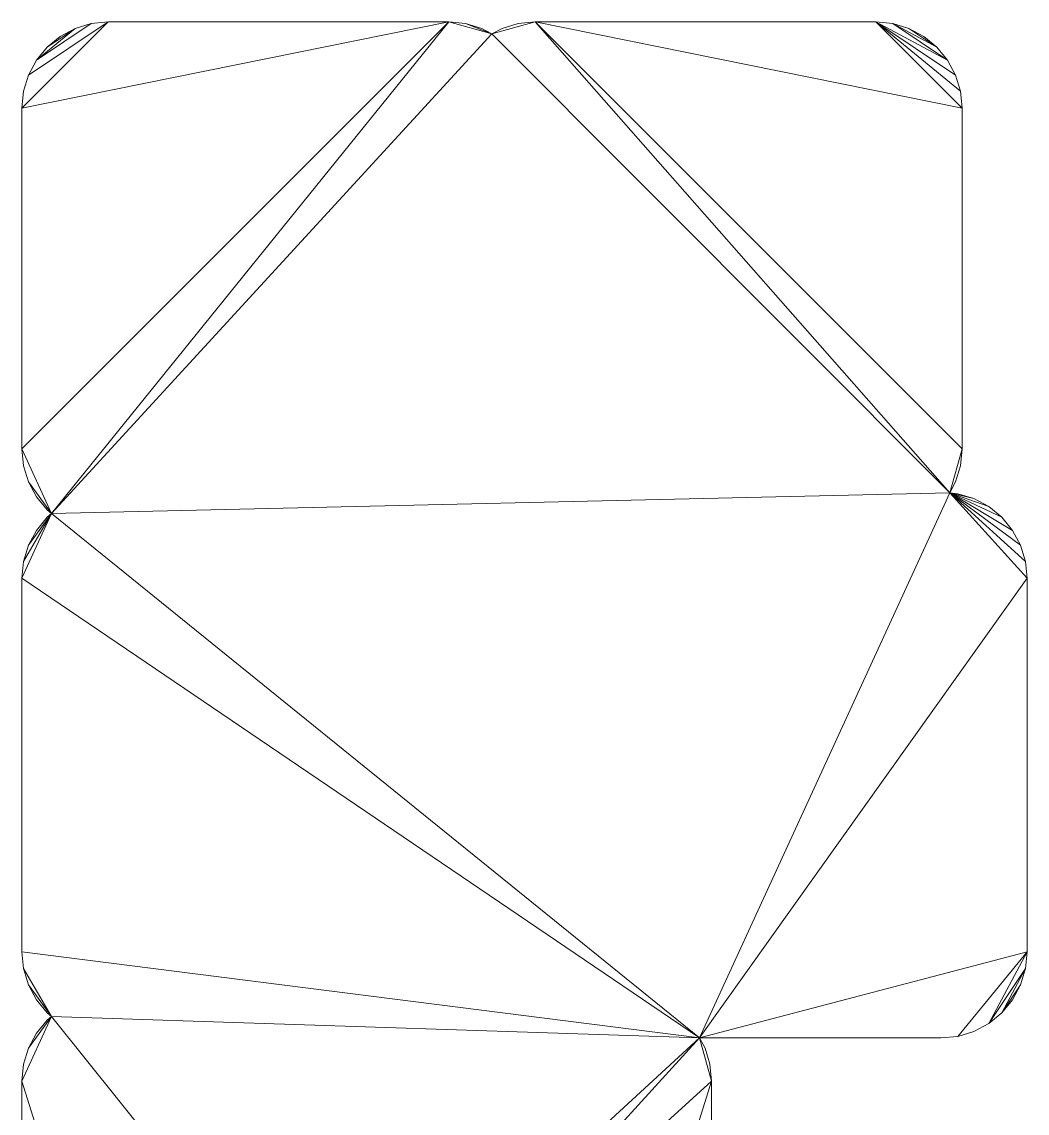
# Model space of a CAD drawing. Header units: millimetres. Extents: x -38221 to 49500, y -52000 to 43639.
# Drawn here: x -17664 to -8336, y 33064 to 43188 of the extents above; entities that cross this region are included whole.
import ezdxf

# ---------------------------------------------------------------- set-up
doc = ezdxf.new("R2010")
doc.units = ezdxf.units.MM
doc.layers.add('A-MASS-____-OTLN', color=70, linetype='Continuous', lineweight=9)

msp = doc.modelspace()

# ---------------------------------------------------------------- meshes
at = {"layer": 'A-MASS-____-OTLN', "color": 254, "transparency": 33554560}
mesh = msp.add_polyface(dxfattribs=at)
corners = [(-17664, 33362, 3200), (-17664, 31612, 3200), (-17649, 31456, 3200), (-17603, 31306, 3200), (-17529, 31167, 3200), (-17430, 31046, 3200), (-17309, 30947, 3200), (-17170, 30873, 3200), (-17020, 30827, 3200), (-16864, 30812, 3200), (-14864, 30812, 3200), (-14708, 30827, 3200), (-14558, 30873, 3200), (-14464, 30923, 3200), (-14370, 30873, 3200), (-14220, 30827, 3200), (-14064, 30812, 3200), (-12064, 30812, 3200), (-11908, 30827, 3200), (-11758, 30873, 3200), (-11620, 30947, 3200), (-11498, 31046, 3200), (-11399, 31167, 3200), (-11325, 31306, 3200), (-11279, 31456, 3200), (-11264, 31612, 3200), (-11264, 33362, 3200), (-11279, 33518, 3200), (-11325, 33668, 3200), (-11375, 33762, 3200), (-9136, 33762, 3200), (-8980, 33777, 3200), (-8830, 33823, 3200), (-8691, 33897, 3200), (-8570, 33996, 3200), (-8471, 34117, 3200), (-8397, 34256, 3200), (-8351, 34406, 3200), (-8336, 34562, 3200), (-8336, 38026, 3200), (-8351, 38182, 3200), (-8397, 38332, 3200), (-8471, 38470, 3200), (-8570, 38592, 3200), (-8691, 38691, 3200), (-8830, 38765, 3200), (-8980, 38811, 3200), (-9055, 38818, 3200), (-9000, 38920, 3200), (-8955, 39070, 3200), (-8940, 39226, 3200), (-8940, 42388, 3200), (-8955, 42544, 3200), (-9000, 42694, 3200), (-9074, 42833, 3200), (-9174, 42954, 3200), (-9295, 43053, 3200), (-9433, 43127, 3200), (-9583, 43173, 3200), (-9740, 43188, 3200), (-12902, 43188, 3200), (-13058, 43173, 3200), (-13208, 43127, 3200), (-13302, 43077, 3200), (-13396, 43127, 3200), (-13546, 43173, 3200), (-13702, 43188, 3200), (-16864, 43188, 3200), (-17020, 43173, 3200), (-17170, 43127, 3200), (-17309, 43053, 3200), (-17430, 42954, 3200), (-17529, 42833, 3200), (-17603, 42694, 3200), (-17649, 42544, 3200), (-17664, 42388, 3200), (-17664, 39226, 3200), (-17649, 39070, 3200), (-17603, 38920, 3200), (-17529, 38781, 3200), (-17430, 38660, 3200), (-17388, 38626, 3200), (-17430, 38592, 3200), (-17529, 38470, 3200), (-17603, 38332, 3200), (-17649, 38182, 3200), (-17664, 38026, 3200), (-17664, 34562, 3200), (-17649, 34406, 3200), (-17603, 34256, 3200), (-17529, 34117, 3200), (-17430, 33996, 3200), (-17388, 33962, 3200), (-17430, 33927, 3200), (-17529, 33806, 3200), (-17603, 33668, 3200), (-17649, 33518, 3200)]
mesh.append_faces([[corners[k] for k in face] for face in [(13, 10, 11, 12), (81, 78, 79, 80), (36, 34, 35)]], dxfattribs={"vtx0": -1, "color": 254})
mesh.append_faces([[corners[k] for k in face] for face in [(85, 81, 84)]], dxfattribs={"vtx0": -1, "vtx1": -1, "color": 254})
mesh.append_faces([[corners[k] for k in face] for face in [(10, 92, 0, 9), (86, 29, 81, 85), (66, 81, 63, 65), (47, 63, 81)]], dxfattribs={"vtx0": -1, "vtx1": -1, "vtx2": -1, "color": 254})
mesh.append_faces([[corners[k] for k in face] for face in [(92, 10, 13, 29), (29, 13, 16, 26), (47, 81, 29, 39), (60, 63, 47, 50)]], dxfattribs={"vtx0": -1, "vtx1": -1, "vtx2": -1, "vtx3": -1, "color": 254})
mesh.append_faces([[corners[k] for k in face] for face in [(92, 29, 87, 88)]], dxfattribs={"vtx0": -1, "vtx1": -1, "vtx3": -1, "color": 254})
mesh.append_faces([[corners[k] for k in face] for face in [(92, 88, 89), (73, 67, 68, 72), (29, 86, 87), (37, 33, 34, 36), (29, 38, 39), (33, 37, 38), (60, 50, 51)]], dxfattribs={"vtx0": -1, "vtx2": -1, "color": 254})
mesh.append_faces([[corners[k] for k in face] for face in [(66, 75, 76, 81)]], dxfattribs={"vtx0": -1, "vtx2": -1, "vtx3": -1, "color": 254})
mesh.append_faces([[corners[k] for k in face] for face in [(9, 0, 1, 2), (67, 73, 74, 75), (17, 22, 23, 24), (47, 39, 40, 41), (47, 43, 44, 45), (47, 41, 42, 43)]], dxfattribs={"vtx0": -1, "vtx3": -1, "color": 254})
mesh.append_faces([[corners[k] for k in face] for face in [(94, 95, 92, 93), (15, 16, 13, 14), (6, 7, 5)]], dxfattribs={"vtx1": -1, "color": 254})
mesh.append_faces([[corners[k] for k in face] for face in [(2, 3, 9), (96, 0, 92, 95), (77, 78, 81, 76), (68, 69, 72), (66, 67, 75), (21, 22, 17, 20), (25, 26, 17, 24), (30, 31, 38, 29), (32, 33, 38, 31), (53, 54, 59, 52), (16, 17, 26)]], dxfattribs={"vtx1": -1, "vtx2": -1, "color": 254})
mesh.append_faces([[corners[k] for k in face] for face in [(3, 4, 8, 9), (4, 5, 7, 8), (54, 55, 58, 59), (59, 60, 51, 52)]], dxfattribs={"vtx1": -1, "vtx3": -1, "color": 254})
mesh.append_faces([[corners[k] for k in face] for face in [(90, 91, 92, 89), (27, 28, 29, 26), (63, 64, 65), (61, 62, 63, 60), (45, 46, 47)]], dxfattribs={"vtx2": -1, "color": 254})
mesh.append_faces([[corners[k] for k in face] for face in [(81, 82, 83, 84), (69, 70, 71, 72), (17, 18, 19, 20), (55, 56, 57, 58), (47, 48, 49, 50)]], dxfattribs={"vtx3": -1, "color": 254})
mesh = msp.add_polyface(dxfattribs=at)
corners = [(-17664, 33362), (-17649, 33518), (-17603, 33668), (-17529, 33806), (-17430, 33927), (-17388, 33962), (-17430, 33996), (-17529, 34117), (-17603, 34256), (-17649, 34406), (-17664, 34562), (-17664, 38026), (-17649, 38182), (-17603, 38332), (-17529, 38470), (-17430, 38592), (-17388, 38626), (-17430, 38660), (-17529, 38781), (-17603, 38920), (-17649, 39070), (-17664, 39226), (-17664, 42388), (-17649, 42544), (-17603, 42694), (-17529, 42833), (-17430, 42954), (-17309, 43053), (-17170, 43127), (-17020, 43173), (-16864, 43188), (-13702, 43188), (-13546, 43173), (-13396, 43127), (-13302, 43077), (-13208, 43127), (-13058, 43173), (-12902, 43188), (-9740, 43188), (-9583, 43173), (-9433, 43127), (-9295, 43053), (-9174, 42954), (-9074, 42833), (-9000, 42694), (-8955, 42544), (-8940, 42388), (-8940, 39226), (-8955, 39070), (-9000, 38920), (-9055, 38818), (-8980, 38811), (-8830, 38765), (-8691, 38691), (-8570, 38592), (-8471, 38470), (-8397, 38332), (-8351, 38182), (-8336, 38026), (-8336, 34562), (-8351, 34406), (-8397, 34256), (-8471, 34117), (-8570, 33996), (-8691, 33897), (-8830, 33823), (-8980, 33777), (-9136, 33762), (-11375, 33762), (-11325, 33668), (-11279, 33518), (-11264, 33362), (-11264, 31612), (-11279, 31456), (-11325, 31306), (-11399, 31167), (-11498, 31046), (-11620, 30947), (-11758, 30873), (-11908, 30827), (-12064, 30812), (-14064, 30812), (-14220, 30827), (-14370, 30873), (-14464, 30923), (-14558, 30873), (-14708, 30827), (-14864, 30812), (-16864, 30812), (-17020, 30827), (-17170, 30873), (-17309, 30947), (-17430, 31046), (-17529, 31167), (-17603, 31306), (-17649, 31456), (-17664, 31612)]
mesh.append_faces([[corners[k] for k in face] for face in [(63, 60, 61, 62), (42, 40, 41), (84, 81, 82, 83), (5, 2, 3, 4)]], dxfattribs={"vtx0": -1, "color": 254})
mesh.append_faces([[corners[k] for k in face] for face in [(59, 68, 58), (75, 80, 74)]], dxfattribs={"vtx0": -1, "vtx1": -1, "color": 254})
mesh.append_faces([[corners[k] for k in face] for face in [(81, 68, 71, 80), (34, 37, 50), (10, 68, 5, 9), (11, 16, 68, 10), (81, 84, 68)]], dxfattribs={"vtx0": -1, "vtx1": -1, "vtx2": -1, "color": 254})
mesh.append_faces([[corners[k] for k in face] for face in [(50, 68, 16, 34), (5, 68, 84, 87), (16, 21, 31, 34)]], dxfattribs={"vtx0": -1, "vtx1": -1, "vtx2": -1, "vtx3": -1, "color": 254})
mesh.append_faces([[corners[k] for k in face] for face in [(0, 5, 87, 88)]], dxfattribs={"vtx0": -1, "vtx1": -1, "vtx3": -1, "color": 254})
mesh.append_faces([[corners[k] for k in face] for face in [(60, 63, 64, 59), (80, 71, 72), (46, 37, 38), (22, 30, 31, 21)]], dxfattribs={"vtx0": -1, "vtx2": -1, "color": 254})
mesh.append_faces([[corners[k] for k in face] for face in [(50, 57, 58, 68), (37, 46, 47, 50)]], dxfattribs={"vtx0": -1, "vtx2": -1, "vtx3": -1, "color": 254})
mesh.append_faces([[corners[k] for k in face] for face in [(59, 64, 65, 66), (80, 75, 76, 77), (80, 72, 73, 74), (50, 55, 56, 57), (38, 44, 45, 46), (5, 0, 1, 2), (16, 19, 20, 21), (30, 22, 23, 24)]], dxfattribs={"vtx0": -1, "vtx3": -1, "color": 254})
mesh.append_faces([[corners[k] for k in face] for face in [(70, 71, 68, 69), (52, 53, 50, 51), (86, 87, 84, 85)]], dxfattribs={"vtx1": -1, "color": 254})
mesh.append_faces([[corners[k] for k in face] for face in [(67, 68, 59, 66), (54, 55, 50, 53), (96, 0, 88, 95), (12, 13, 16, 11), (8, 9, 5)]], dxfattribs={"vtx1": -1, "vtx2": -1, "color": 254})
mesh.append_faces([[corners[k] for k in face] for face in [(43, 44, 38, 39), (42, 43, 39, 40), (88, 89, 94, 95), (89, 90, 93, 94), (29, 30, 24, 25), (25, 26, 28, 29)]], dxfattribs={"vtx1": -1, "vtx3": -1, "color": 254})
mesh.append_faces([[corners[k] for k in face] for face in [(78, 79, 80, 77), (48, 49, 50, 47), (32, 33, 34, 31), (14, 15, 16, 13), (26, 27, 28)]], dxfattribs={"vtx2": -1, "color": 254})
mesh.append_faces([[corners[k] for k in face] for face in [(34, 35, 36, 37), (90, 91, 92, 93), (5, 6, 7, 8), (16, 17, 18, 19)]], dxfattribs={"vtx3": -1, "color": 254})
mesh = msp.add_polyface(dxfattribs=at)
corners = [(-17170, 43127, 3200), (-17020, 43173, 3200), (-17020, 43173), (-17170, 43127)]
mesh.append_faces([[corners[k] for k in face] for face in [(0, 1, 2, 3)]], dxfattribs={"color": 254})
mesh = msp.add_polyface(dxfattribs=at)
corners = [(-17020, 43173, 3200), (-16864, 43188, 3200), (-16864, 43188), (-17020, 43173)]
mesh.append_faces([[corners[k] for k in face] for face in [(0, 1, 2, 3)]], dxfattribs={"color": 254})
mesh = msp.add_polyface(dxfattribs=at)
corners = [(-16864, 43188, 3200), (-13702, 43188, 3200), (-13702, 43188), (-16864, 43188)]
mesh.append_faces([[corners[k] for k in face] for face in [(0, 1, 2, 3)]], dxfattribs={"color": 254})
mesh = msp.add_polyface(dxfattribs=at)
corners = [(-13702, 43188, 3200), (-13546, 43173, 3200), (-13546, 43173), (-13702, 43188)]
mesh.append_faces([[corners[k] for k in face] for face in [(0, 1, 2, 3)]], dxfattribs={"color": 254})
mesh = msp.add_polyface(dxfattribs=at)
corners = [(-13546, 43173, 3200), (-13396, 43127, 3200), (-13396, 43127), (-13546, 43173)]
mesh.append_faces([[corners[k] for k in face] for face in [(0, 1, 2, 3)]], dxfattribs={"color": 254})
mesh = msp.add_polyface(dxfattribs=at)
corners = [(-13208, 43127, 3200), (-13058, 43173, 3200), (-13058, 43173), (-13208, 43127)]
mesh.append_faces([[corners[k] for k in face] for face in [(3, 0, 1, 2)]], dxfattribs={"color": 254})
mesh = msp.add_polyface(dxfattribs=at)
corners = [(-13058, 43173, 3200), (-12902, 43188, 3200), (-12902, 43188), (-13058, 43173)]
mesh.append_faces([[corners[k] for k in face] for face in [(0, 1, 2, 3)]], dxfattribs={"color": 254})
mesh = msp.add_polyface(dxfattribs=at)
corners = [(-12902, 43188, 3200), (-9740, 43188, 3200), (-9740, 43188), (-12902, 43188)]
mesh.append_faces([[corners[k] for k in face] for face in [(3, 0, 1, 2)]], dxfattribs={"color": 254})
mesh = msp.add_polyface(dxfattribs=at)
corners = [(-9740, 43188, 3200), (-9583, 43173, 3200), (-9583, 43173), (-9740, 43188)]
mesh.append_faces([[corners[k] for k in face] for face in [(0, 1, 2, 3)]], dxfattribs={"color": 254})
mesh = msp.add_polyface(dxfattribs=at)
corners = [(-9583, 43173, 3200), (-9433, 43127, 3200), (-9433, 43127), (-9583, 43173)]
mesh.append_faces([[corners[k] for k in face] for face in [(0, 1, 2, 3)]], dxfattribs={"color": 254})
mesh = msp.add_polyface(dxfattribs=at)
corners = [(-17430, 42954, 3200), (-17309, 43053, 3200), (-17309, 43053), (-17430, 42954)]
mesh.append_faces([[corners[k] for k in face] for face in [(0, 1, 2, 3)]], dxfattribs={"color": 254})
mesh = msp.add_polyface(dxfattribs=at)
corners = [(-17309, 43053, 3200), (-17170, 43127, 3200), (-17170, 43127), (-17309, 43053)]
mesh.append_faces([[corners[k] for k in face] for face in [(0, 1, 2, 3)]], dxfattribs={"color": 254})
mesh = msp.add_polyface(dxfattribs=at)
corners = [(-13396, 43127, 3200), (-13302, 43077, 3200), (-13302, 43077), (-13396, 43127)]
mesh.append_faces([[corners[k] for k in face] for face in [(3, 0, 1, 2)]], dxfattribs={"color": 254})
mesh = msp.add_polyface(dxfattribs=at)
corners = [(-13302, 43077, 3200), (-13208, 43127, 3200), (-13208, 43127), (-13302, 43077)]
mesh.append_faces([[corners[k] for k in face] for face in [(0, 1, 2, 3)]], dxfattribs={"color": 254})
mesh = msp.add_polyface(dxfattribs=at)
corners = [(-9433, 43127, 3200), (-9295, 43053, 3200), (-9295, 43053), (-9433, 43127)]
mesh.append_faces([[corners[k] for k in face] for face in [(3, 0, 1, 2)]], dxfattribs={"color": 254})
mesh = msp.add_polyface(dxfattribs=at)
corners = [(-9295, 43053, 3200), (-9174, 42954, 3200), (-9174, 42954), (-9295, 43053)]
mesh.append_faces([[corners[k] for k in face] for face in [(3, 0, 1, 2)]], dxfattribs={"color": 254})
mesh = msp.add_polyface(dxfattribs=at)
corners = [(-17529, 42833, 3200), (-17430, 42954, 3200), (-17430, 42954), (-17529, 42833)]
mesh.append_faces([[corners[k] for k in face] for face in [(0, 1, 2, 3)]], dxfattribs={"color": 254})
mesh = msp.add_polyface(dxfattribs=at)
corners = [(-9174, 42954, 3200), (-9074, 42833, 3200), (-9074, 42833), (-9174, 42954)]
mesh.append_faces([[corners[k] for k in face] for face in [(0, 1, 2, 3)]], dxfattribs={"color": 254})
mesh = msp.add_polyface(dxfattribs=at)
corners = [(-17603, 42694, 3200), (-17529, 42833, 3200), (-17529, 42833), (-17603, 42694)]
mesh.append_faces([[corners[k] for k in face] for face in [(3, 0, 1, 2)]], dxfattribs={"color": 254})
mesh = msp.add_polyface(dxfattribs=at)
corners = [(-9074, 42833, 3200), (-9000, 42694, 3200), (-9000, 42694), (-9074, 42833)]
mesh.append_faces([[corners[k] for k in face] for face in [(0, 1, 2, 3)]], dxfattribs={"color": 254})
mesh = msp.add_polyface(dxfattribs=at)
corners = [(-17649, 42544, 3200), (-17603, 42694, 3200), (-17603, 42694), (-17649, 42544)]
mesh.append_faces([[corners[k] for k in face] for face in [(0, 1, 2, 3)]], dxfattribs={"color": 254})
mesh = msp.add_polyface(dxfattribs=at)
corners = [(-9000, 42694, 3200), (-8955, 42544, 3200), (-8955, 42544), (-9000, 42694)]
mesh.append_faces([[corners[k] for k in face] for face in [(0, 1, 2, 3)]], dxfattribs={"color": 254})
mesh = msp.add_polyface(dxfattribs=at)
corners = [(-17664, 42388, 3200), (-17649, 42544, 3200), (-17649, 42544), (-17664, 42388)]
mesh.append_faces([[corners[k] for k in face] for face in [(0, 1, 2, 3)]], dxfattribs={"color": 254})
mesh = msp.add_polyface(dxfattribs=at)
corners = [(-8955, 42544, 3200), (-8940, 42388, 3200), (-8940, 42388), (-8955, 42544)]
mesh.append_faces([[corners[k] for k in face] for face in [(0, 1, 2, 3)]], dxfattribs={"color": 254})
mesh = msp.add_polyface(dxfattribs=at)
corners = [(-17664, 39226, 3200), (-17664, 42388, 3200), (-17664, 42388), (-17664, 39226)]
mesh.append_faces([[corners[k] for k in face] for face in [(0, 1, 2, 3)]], dxfattribs={"color": 254})
mesh = msp.add_polyface(dxfattribs=at)
corners = [(-8940, 42388, 3200), (-8940, 39226, 3200), (-8940, 39226), (-8940, 42388)]
mesh.append_faces([[corners[k] for k in face] for face in [(0, 1, 2, 3)]], dxfattribs={"color": 254})
mesh = msp.add_polyface(dxfattribs=at)
corners = [(-17649, 39070, 3200), (-17664, 39226, 3200), (-17664, 39226), (-17649, 39070)]
mesh.append_faces([[corners[k] for k in face] for face in [(3, 0, 1, 2)]], dxfattribs={"color": 254})
mesh = msp.add_polyface(dxfattribs=at)
corners = [(-8940, 39226, 3200), (-8955, 39070, 3200), (-8955, 39070), (-8940, 39226)]
mesh.append_faces([[corners[k] for k in face] for face in [(3, 0, 1, 2)]], dxfattribs={"color": 254})
mesh = msp.add_polyface(dxfattribs=at)
corners = [(-17603, 38920, 3200), (-17649, 39070, 3200), (-17649, 39070), (-17603, 38920)]
mesh.append_faces([[corners[k] for k in face] for face in [(0, 1, 2, 3)]], dxfattribs={"color": 254})
mesh = msp.add_polyface(dxfattribs=at)
corners = [(-8955, 39070, 3200), (-9000, 38920, 3200), (-9000, 38920), (-8955, 39070)]
mesh.append_faces([[corners[k] for k in face] for face in [(0, 1, 2, 3)]], dxfattribs={"color": 254})
mesh = msp.add_polyface(dxfattribs=at)
corners = [(-17529, 38781, 3200), (-17603, 38920, 3200), (-17603, 38920), (-17529, 38781)]
mesh.append_faces([[corners[k] for k in face] for face in [(3, 0, 1, 2)]], dxfattribs={"color": 254})
mesh = msp.add_polyface(dxfattribs=at)
corners = [(-9000, 38920, 3200), (-9055, 38818, 3200), (-9055, 38818), (-9000, 38920)]
mesh.append_faces([[corners[k] for k in face] for face in [(3, 0, 1, 2)]], dxfattribs={"color": 254})
mesh = msp.add_polyface(dxfattribs=at)
corners = [(-17430, 38660, 3200), (-17529, 38781, 3200), (-17529, 38781), (-17430, 38660)]
mesh.append_faces([[corners[k] for k in face] for face in [(0, 1, 2, 3)]], dxfattribs={"color": 254})
mesh = msp.add_polyface(dxfattribs=at)
corners = [(-9055, 38818, 3200), (-8980, 38811, 3200), (-8980, 38811), (-9055, 38818)]
mesh.append_faces([[corners[k] for k in face] for face in [(3, 0, 1, 2)]], dxfattribs={"color": 254})
mesh = msp.add_polyface(dxfattribs=at)
corners = [(-8980, 38811, 3200), (-8830, 38765, 3200), (-8830, 38765), (-8980, 38811)]
mesh.append_faces([[corners[k] for k in face] for face in [(3, 0, 1, 2)]], dxfattribs={"color": 254})
mesh = msp.add_polyface(dxfattribs=at)
corners = [(-8830, 38765, 3200), (-8691, 38691, 3200), (-8691, 38691), (-8830, 38765)]
mesh.append_faces([[corners[k] for k in face] for face in [(0, 1, 2, 3)]], dxfattribs={"color": 254})
mesh = msp.add_polyface(dxfattribs=at)
corners = [(-8691, 38691, 3200), (-8570, 38592, 3200), (-8570, 38592), (-8691, 38691)]
mesh.append_faces([[corners[k] for k in face] for face in [(3, 0, 1, 2)]], dxfattribs={"color": 254})
mesh = msp.add_polyface(dxfattribs=at)
corners = [(-17529, 38470, 3200), (-17430, 38592, 3200), (-17430, 38592), (-17529, 38470)]
mesh.append_faces([[corners[k] for k in face] for face in [(0, 1, 2, 3)]], dxfattribs={"color": 254})
mesh = msp.add_polyface(dxfattribs=at)
corners = [(-17388, 38626, 3200), (-17430, 38660, 3200), (-17430, 38660), (-17388, 38626)]
mesh.append_faces([[corners[k] for k in face] for face in [(3, 0, 1, 2)]], dxfattribs={"color": 254})
mesh = msp.add_polyface(dxfattribs=at)
corners = [(-17430, 38592, 3200), (-17388, 38626, 3200), (-17388, 38626), (-17430, 38592)]
mesh.append_faces([[corners[k] for k in face] for face in [(0, 1, 2, 3)]], dxfattribs={"color": 254})
mesh = msp.add_polyface(dxfattribs=at)
corners = [(-8570, 38592, 3200), (-8471, 38470, 3200), (-8471, 38470), (-8570, 38592)]
mesh.append_faces([[corners[k] for k in face] for face in [(3, 0, 1, 2)]], dxfattribs={"color": 254})
mesh = msp.add_polyface(dxfattribs=at)
corners = [(-17603, 38332, 3200), (-17529, 38470, 3200), (-17529, 38470), (-17603, 38332)]
mesh.append_faces([[corners[k] for k in face] for face in [(3, 0, 1, 2)]], dxfattribs={"color": 254})
mesh = msp.add_polyface(dxfattribs=at)
corners = [(-8471, 38470, 3200), (-8397, 38332, 3200), (-8397, 38332), (-8471, 38470)]
mesh.append_faces([[corners[k] for k in face] for face in [(3, 0, 1, 2)]], dxfattribs={"color": 254})
mesh = msp.add_polyface(dxfattribs=at)
corners = [(-17649, 38182, 3200), (-17603, 38332, 3200), (-17603, 38332), (-17649, 38182)]
mesh.append_faces([[corners[k] for k in face] for face in [(0, 1, 2, 3)]], dxfattribs={"color": 254})
mesh = msp.add_polyface(dxfattribs=at)
corners = [(-8397, 38332, 3200), (-8351, 38182, 3200), (-8351, 38182), (-8397, 38332)]
mesh.append_faces([[corners[k] for k in face] for face in [(0, 1, 2, 3)]], dxfattribs={"color": 254})
mesh = msp.add_polyface(dxfattribs=at)
corners = [(-17664, 38026, 3200), (-17649, 38182, 3200), (-17649, 38182), (-17664, 38026)]
mesh.append_faces([[corners[k] for k in face] for face in [(3, 0, 1, 2)]], dxfattribs={"color": 254})
mesh = msp.add_polyface(dxfattribs=at)
corners = [(-8351, 38182, 3200), (-8336, 38026, 3200), (-8336, 38026), (-8351, 38182)]
mesh.append_faces([[corners[k] for k in face] for face in [(3, 0, 1, 2)]], dxfattribs={"color": 254})
mesh = msp.add_polyface(dxfattribs=at)
corners = [(-17664, 34562, 3200), (-17664, 38026, 3200), (-17664, 38026), (-17664, 34562)]
mesh.append_faces([[corners[k] for k in face] for face in [(0, 1, 2, 3)]], dxfattribs={"color": 254})
mesh = msp.add_polyface(dxfattribs=at)
corners = [(-8336, 38026, 3200), (-8336, 34562, 3200), (-8336, 34562), (-8336, 38026)]
mesh.append_faces([[corners[k] for k in face] for face in [(0, 1, 2, 3)]], dxfattribs={"color": 254})
mesh = msp.add_polyface(dxfattribs=at)
corners = [(-17649, 34406, 3200), (-17664, 34562, 3200), (-17664, 34562), (-17649, 34406)]
mesh.append_faces([[corners[k] for k in face] for face in [(3, 0, 1, 2)]], dxfattribs={"color": 254})
mesh = msp.add_polyface(dxfattribs=at)
corners = [(-8336, 34562, 3200), (-8351, 34406, 3200), (-8351, 34406), (-8336, 34562)]
mesh.append_faces([[corners[k] for k in face] for face in [(3, 0, 1, 2)]], dxfattribs={"color": 254})
mesh = msp.add_polyface(dxfattribs=at)
corners = [(-17603, 34256, 3200), (-17649, 34406, 3200), (-17649, 34406), (-17603, 34256)]
mesh.append_faces([[corners[k] for k in face] for face in [(0, 1, 2, 3)]], dxfattribs={"color": 254})
mesh = msp.add_polyface(dxfattribs=at)
corners = [(-8351, 34406, 3200), (-8397, 34256, 3200), (-8397, 34256), (-8351, 34406)]
mesh.append_faces([[corners[k] for k in face] for face in [(0, 1, 2, 3)]], dxfattribs={"color": 254})
mesh = msp.add_polyface(dxfattribs=at)
corners = [(-17529, 34117, 3200), (-17603, 34256, 3200), (-17603, 34256), (-17529, 34117)]
mesh.append_faces([[corners[k] for k in face] for face in [(3, 0, 1, 2)]], dxfattribs={"color": 254})
mesh = msp.add_polyface(dxfattribs=at)
corners = [(-8397, 34256, 3200), (-8471, 34117, 3200), (-8471, 34117), (-8397, 34256)]
mesh.append_faces([[corners[k] for k in face] for face in [(0, 1, 2, 3)]], dxfattribs={"color": 254})
mesh = msp.add_polyface(dxfattribs=at)
corners = [(-17430, 33996, 3200), (-17529, 34117, 3200), (-17529, 34117), (-17430, 33996)]
mesh.append_faces([[corners[k] for k in face] for face in [(0, 1, 2, 3)]], dxfattribs={"color": 254})
mesh = msp.add_polyface(dxfattribs=at)
corners = [(-8471, 34117, 3200), (-8570, 33996, 3200), (-8570, 33996), (-8471, 34117)]
mesh.append_faces([[corners[k] for k in face] for face in [(3, 0, 1, 2)]], dxfattribs={"color": 254})
mesh = msp.add_polyface(dxfattribs=at)
corners = [(-17529, 33806, 3200), (-17430, 33927, 3200), (-17430, 33927), (-17529, 33806)]
mesh.append_faces([[corners[k] for k in face] for face in [(3, 0, 1, 2)]], dxfattribs={"color": 254})
mesh = msp.add_polyface(dxfattribs=at)
corners = [(-17388, 33962, 3200), (-17430, 33996, 3200), (-17430, 33996), (-17388, 33962)]
mesh.append_faces([[corners[k] for k in face] for face in [(0, 1, 2, 3)]], dxfattribs={"color": 254})
mesh = msp.add_polyface(dxfattribs=at)
corners = [(-17430, 33927, 3200), (-17388, 33962, 3200), (-17388, 33962), (-17430, 33927)]
mesh.append_faces([[corners[k] for k in face] for face in [(3, 0, 1, 2)]], dxfattribs={"color": 254})
mesh = msp.add_polyface(dxfattribs=at)
corners = [(-8570, 33996, 3200), (-8691, 33897, 3200), (-8691, 33897), (-8570, 33996)]
mesh.append_faces([[corners[k] for k in face] for face in [(3, 0, 1, 2)]], dxfattribs={"color": 254})
mesh = msp.add_polyface(dxfattribs=at)
corners = [(-8830, 33823, 3200), (-8980, 33777, 3200), (-8980, 33777), (-8830, 33823)]
mesh.append_faces([[corners[k] for k in face] for face in [(3, 0, 1, 2)]], dxfattribs={"color": 254})
mesh = msp.add_polyface(dxfattribs=at)
corners = [(-8691, 33897, 3200), (-8830, 33823, 3200), (-8830, 33823), (-8691, 33897)]
mesh.append_faces([[corners[k] for k in face] for face in [(0, 1, 2, 3)]], dxfattribs={"color": 254})
mesh = msp.add_polyface(dxfattribs=at)
corners = [(-17603, 33668, 3200), (-17529, 33806, 3200), (-17529, 33806), (-17603, 33668)]
mesh.append_faces([[corners[k] for k in face] for face in [(3, 0, 1, 2)]], dxfattribs={"color": 254})
mesh = msp.add_polyface(dxfattribs=at)
corners = [(-11375, 33762, 3200), (-11325, 33668, 3200), (-11325, 33668), (-11375, 33762)]
mesh.append_faces([[corners[k] for k in face] for face in [(0, 1, 2, 3)]], dxfattribs={"color": 254})
mesh = msp.add_polyface(dxfattribs=at)
corners = [(-9136, 33762, 3200), (-11375, 33762, 3200), (-11375, 33762), (-9136, 33762)]
mesh.append_faces([[corners[k] for k in face] for face in [(0, 1, 2, 3)]], dxfattribs={"color": 254})
mesh = msp.add_polyface(dxfattribs=at)
corners = [(-8980, 33777, 3200), (-9136, 33762, 3200), (-9136, 33762), (-8980, 33777)]
mesh.append_faces([[corners[k] for k in face] for face in [(0, 1, 2, 3)]], dxfattribs={"color": 254})
mesh = msp.add_polyface(dxfattribs=at)
corners = [(-17649, 33518, 3200), (-17603, 33668, 3200), (-17603, 33668), (-17649, 33518)]
mesh.append_faces([[corners[k] for k in face] for face in [(0, 1, 2, 3)]], dxfattribs={"color": 254})
mesh = msp.add_polyface(dxfattribs=at)
corners = [(-11325, 33668, 3200), (-11279, 33518, 3200), (-11279, 33518), (-11325, 33668)]
mesh.append_faces([[corners[k] for k in face] for face in [(0, 1, 2, 3)]], dxfattribs={"color": 254})
mesh = msp.add_polyface(dxfattribs=at)
corners = [(-17664, 33362, 3200), (-17649, 33518, 3200), (-17649, 33518), (-17664, 33362)]
mesh.append_faces([[corners[k] for k in face] for face in [(3, 0, 1, 2)]], dxfattribs={"color": 254})
mesh = msp.add_polyface(dxfattribs=at)
corners = [(-11279, 33518, 3200), (-11264, 33362, 3200), (-11264, 33362), (-11279, 33518)]
mesh.append_faces([[corners[k] for k in face] for face in [(3, 0, 1, 2)]], dxfattribs={"color": 254})
mesh = msp.add_polyface(dxfattribs=at)
corners = [(-17664, 31612, 3200), (-17664, 33362, 3200), (-17664, 33362), (-17664, 31612)]
mesh.append_faces([[corners[k] for k in face] for face in [(0, 1, 2, 3)]], dxfattribs={"color": 254})
mesh = msp.add_polyface(dxfattribs=at)
corners = [(-11264, 33362, 3200), (-11264, 31612, 3200), (-11264, 31612), (-11264, 33362)]
mesh.append_faces([[corners[k] for k in face] for face in [(0, 1, 2, 3)]], dxfattribs={"color": 254})

doc.saveas('drawing.dxf')
